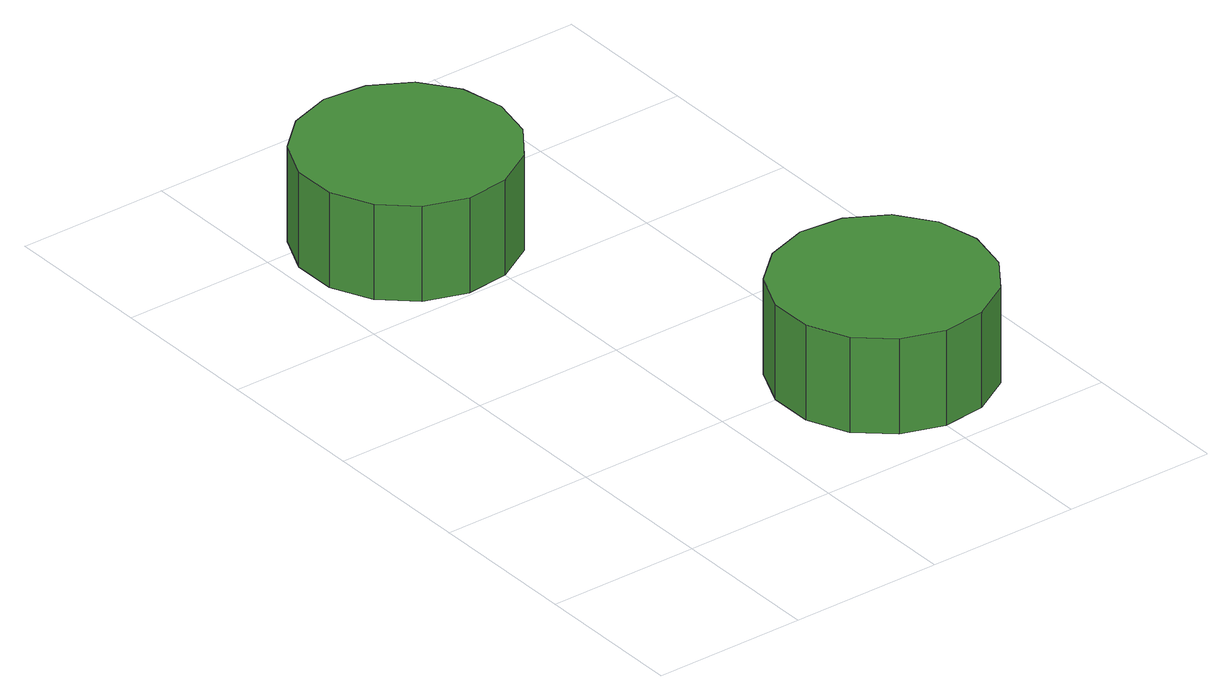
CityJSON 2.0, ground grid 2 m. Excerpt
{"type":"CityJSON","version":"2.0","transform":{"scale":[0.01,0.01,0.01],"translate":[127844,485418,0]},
"CityObjects":{
"tree1":{"type":"SolitaryVegetationObject","attributes":{"function":"something"},"geometry":[{"type":"MultiSurface","lod":"1","boundaries":[[[0,1,2,3,4,5,6,7,8,9,10,11,12,13,14]],[[15,16,17,18,19,20,21,22,23,24,25,26,27,28,29]],[[0,29,28,1]],[[1,28,27,2]],[[2,27,26,3]],[[3,26,25,4]],[[4,25,24,5]],[[5,24,23,6]],[[6,23,22,7]],[[7,22,21,8]],[[8,21,20,9]],[[9,20,19,10]],[[10,19,18,11]],[[11,18,17,12]],[[12,17,16,13]],[[13,16,15,14]],[[14,15,29,0]]]}]},
"tree2":{"type":"SolitaryVegetationObject","attributes":{"function":"something"},"geometry":[{"type":"MultiSurface","lod":"1","boundaries":[[[30,31,32,33,34,35,36,37,38,39,40,41,42,43,44]],[[45,46,47,48,49,50,51,52,53,54,55,56,57,58,59]],[[30,59,58,31]],[[31,58,57,32]],[[32,57,56,33]],[[33,56,55,34]],[[34,55,54,35]],[[35,54,53,36]],[[36,53,52,37]],[[37,52,51,38]],[[38,51,50,39]],[[39,50,49,40]],[[40,49,48,41]],[[41,48,47,42]],[[42,47,46,43]],[[43,46,45,44]],[[44,45,59,30]]]}]}
},
"vertices":[
[297,741,185],[285,798,185],[251,844,185],[201,873,185],[144,879,185],[89,861,185],[47,823,185],[23,770,185],[23,713,185],[47,660,185],[89,622,185],[144,604,185],[201,610,185],[251,639,185],[285,685,185],[285,685,56],[251,639,56],[201,610,56],[144,604,56],[89,622,56],[47,660,56],[23,713,56],[23,770,56],[47,823,56],[89,861,56],[144,879,56],[201,873,56],[251,844,56],[285,798,56],[297,741,56],
[552,173,185],[540,229,185],[507,275,185],[457,304,185],[400,310,185],[345,292,185],[302,254,185],[279,201,185],[279,144,185],[302,91,185],[345,53,185],[400,35,185],[457,41,185],[507,70,185],[540,116,185],[540,116,56],[507,70,56],[457,41,56],[400,35,56],[345,53,56],[302,91,56],[279,144,56],[279,201,56],[302,254,56],[345,292,56],[400,310,56],[457,304,56],[507,275,56],[540,229,56],[552,173,56]
]}
